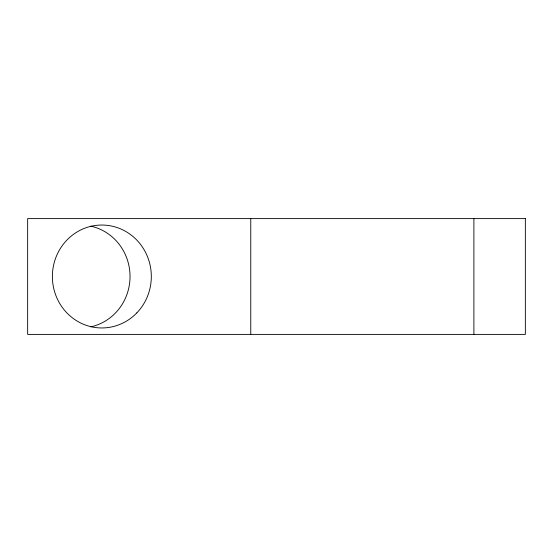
<?xml version="1.0" encoding="UTF-8"?>
<svg xmlns="http://www.w3.org/2000/svg" width="553" height="553" viewBox="0 0 553 553"><rect width="100%" height="100%" fill="white"/><g stroke="black" fill="none" stroke-linecap="round" stroke-linejoin="round"><path stroke-width="0.83" d="M473.893 218.608L473.893 334.392M250.772 218.608L250.772 334.392M90.872 226.17A51.457 49.466 90 0 1 130.038 276.5A51.457 49.466 90 0 1 90.872 326.83M525.35 218.608L27.65 218.608L27.65 334.392L525.35 334.392L525.35 218.608M136.826 312.887A51.457 49.466 -90 0 0 114.651 226.792A51.457 49.466 -90 0 0 54.07 289.82A51.457 49.466 -90 0 0 136.826 312.887"/></g></svg>
